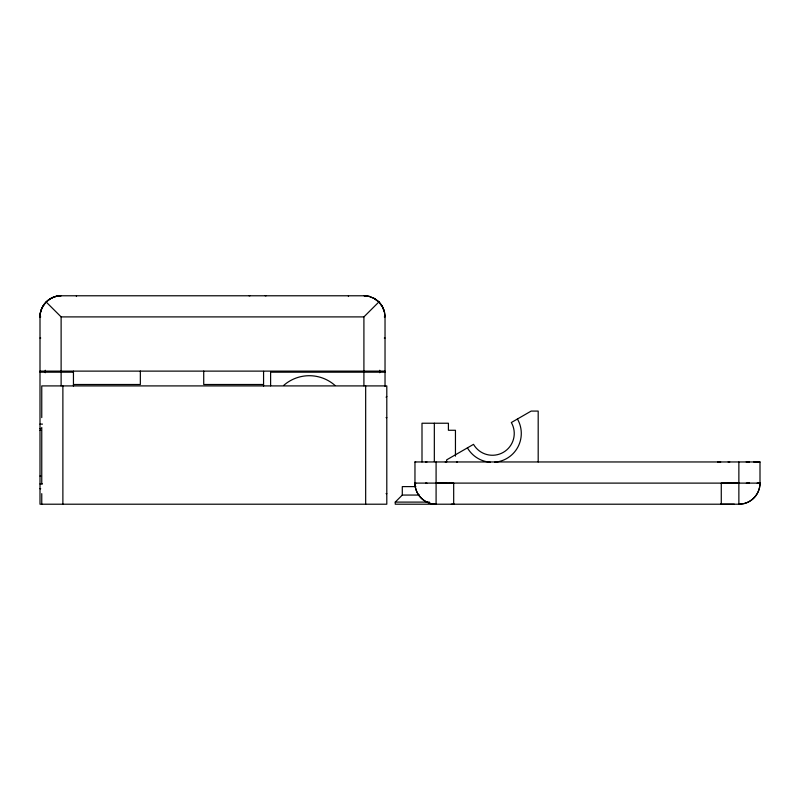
<?xml version="1.0" encoding="UTF-8"?>
<svg xmlns="http://www.w3.org/2000/svg" width="800" height="800" viewBox="0 0 800 800"><rect width="100%" height="100%" fill="white"/><g stroke="black" fill="none" stroke-linecap="round" stroke-linejoin="round"><path stroke-width="1.2" d="M419.54 495.06L402.29 495.06L395.25 502.1L395.25 504.21L738.87 504.21L744.34 503.52A21.12 21.12 0 0 0 760 483.1L760 461.96L415.68 461.96L414.97 461.96L414.96 483.12A21.15 21.15 0 0 0 430.62 503.53L436.09 504.21L436.09 462M445.23 461.99L446.64 461.99L446.65 459.86L473.52 444.35A21.83 21.83 0 0 0 503.34 452.34A21.83 21.83 0 0 0 511.33 422.53L531.15 411.08L538.19 411.08L538.19 461.98M453.69 503.49L453.69 504.21L451.33 504.21M734.32 504.22L721.27 504.22L721.27 503.49M738.87 462L738.87 504.22A21.12 21.12 0 0 0 760 483.09L757.17 483.12M348.44 296.5L348.44 295.78M414.96 462L415.68 462M728.31 462L729.73 461.96L728.31 461.96M760 462L753.81 462M40.72 316.9L40 316.9C39.92 305.61 49.78 295.6 61.12 295.78C49.78 295.62 39.91 305.6 40 316.9L40 504.21L386.8 504.21L386.8 385.91L41.76 385.91L41.76 417.6M363.91 371.12L363.91 316.9L378.9 301.94L382.22 306.31L384.32 311.41L385.03 316.9L385.03 386.37M386.08 397.19L386.8 396.47M249.08 295.78L249.96 295.78M266.08 295.78L265.2 295.78M425.52 461.99L426.93 461.99M425.52 483.12L426.94 483.12M728.31 483.13L729.72 483.13M759.28 483.12L760 483.12L414.95 483.1A21.13 21.13 0 0 0 436.09 504.22M40 316.9A21.22 21.22 0 0 1 46.13 301.96L61.12 316.9L363.91 316.9M384.32 316.9L385.03 316.9A21.22 21.22 0 0 0 378.9 301.96L374.56 298.61L369.51 296.49L364.09 295.78L60.94 295.78A20.82 20.82 0 0 0 46.14 301.97M40 338.03L40.72 338.03M384.32 338.03L385.03 338.03M40 371.12L385.03 371.12M40 372.18L73.45 372.18M385.03 372.18L270.61 372.18L270.61 385.85M73.45 384.5L140.34 384.5L140.34 371.08M263.36 384.5L203.72 384.5L203.72 371.08M386.08 417.6L386.8 417.6M40 424.11L42.49 424.11M40 428.51L40.72 428.51M40 430.27L40.72 430.27M40 476.04L40.72 476.04M728.67 483.13L731.4 483.13M746.34 483.13L749.43 483.13L748.02 483.13M40 483.96L42.49 483.96M415.84 486.61L402.29 486.61L402.29 495.06M40 488.72L40.72 488.72M386.08 493.65L386.8 493.65M395.25 502.1L429.44 502.1M453.09 504.21L453.69 504.21L453.68 483.11L448.54 483.11M436.08 483.1L447.67 483.11M734.35 483.08L738.87 483.1L721.27 483.11L721.27 504.22M369.51 296.49L364.09 295.78L369.51 296.5L374.56 298.61L378.9 301.94M374.56 298.61L378.89 301.97L382.23 306.34L384.32 311.44M455.45 456.15L455.45 430.27L448.41 430.27L448.41 423.23L422 423.23L422 461.96M434.33 423.23L434.33 461.62M379.75 370.26L379.75 372.74M365.67 385.91L365.67 504.21M363.91 372.18L363.91 385.88M263.57 371.34L263.57 386.21M76.44 295.78L76.44 296.5M73.45 371.15L73.45 386.19M62.88 385.91L62.88 504.21M61.12 316.9L61.12 371.12M61.12 372.18L61.12 385.88M45.28 370.26L45.28 372.74M41.76 427.46L41.76 483.79M41.76 493.65L41.76 504.21M517.42 419A28.87 28.87 0 0 1 494.57 462.23M490.27 462.23A28.87 28.87 0 0 1 467.42 447.87M283.58 385.51A38.73 38.73 0 0 1 335.09 385.51M457.21 462L456.49 462L457.21 462M718.47 462L717.75 462L720.58 462L718.47 462M749.44 461.96L746.34 461.96L749.44 461.96M415.68 483.08L414.96 483.08L415.68 483.12"/></g></svg>
